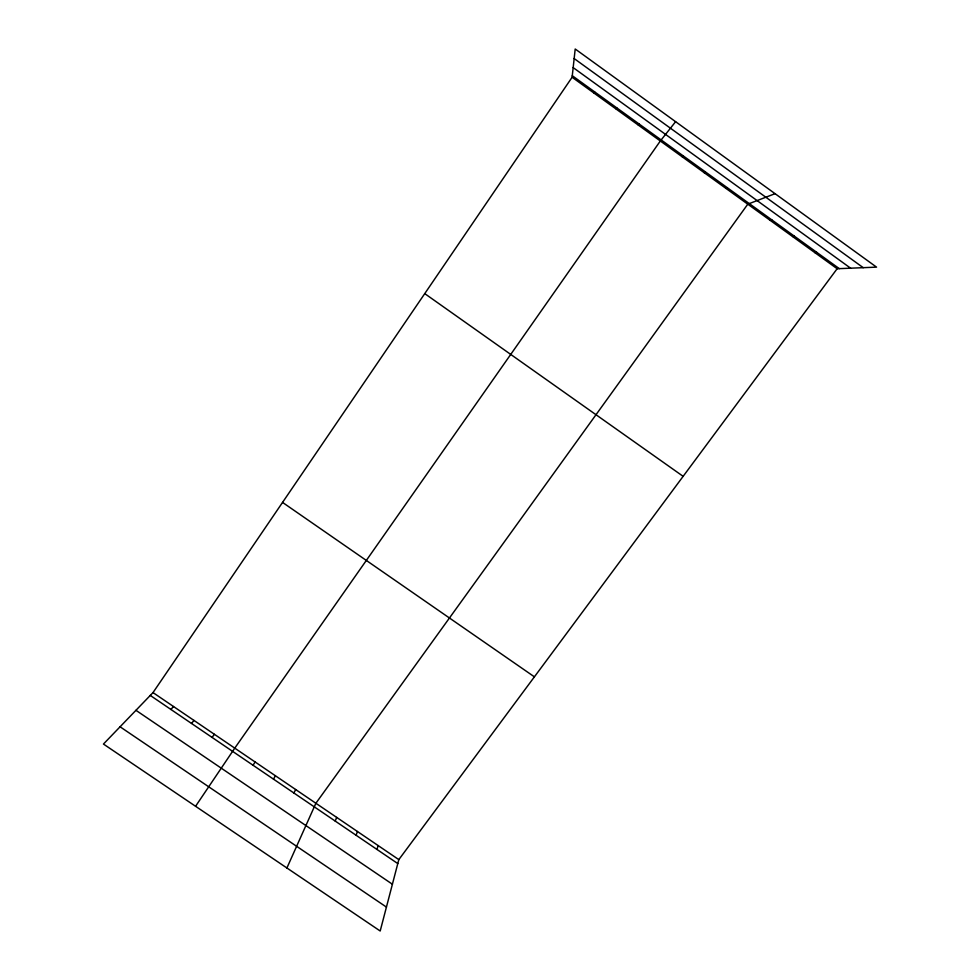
<?xml version="1.0" encoding="UTF-8"?>
<svg xmlns="http://www.w3.org/2000/svg" width="980" height="980" viewBox="0 0 980 980"><rect width="100%" height="100%" fill="white"/><g stroke="black" fill="none" stroke-linecap="round" stroke-linejoin="round"><path stroke-width="1.47" d="M572.112 77.261L575.199 49L876.549 267.136L837.141 268.728L572.112 77.261L153.015 692.591L103.451 744.053L380.191 931L398.823 859.619L837.141 268.728M594.235 93.247L594.578 91.826M376.969 849.44L378.145 845.581M356.12 835.266L357.43 831.493M616.31 109.197L616.812 107.898M335.221 821.069L336.679 817.394M286.907 867.986L315.879 803.269L747.789 204.183L775.058 193.673M293.914 793.016L295.654 789.525M273.506 779.149L275.392 775.756M638.335 125.109L639.009 123.933M253.073 765.27L255.094 761.962M195.571 806.283L234.759 748.144L660.324 140.985L675.612 121.679M212.072 737.413L214.375 734.289M191.504 723.448L193.967 720.423M170.912 709.459L173.509 706.519M682.264 156.837L683.256 155.906M704.142 172.651L705.318 171.831M725.996 188.43L727.319 187.731M770.207 220.365L771.86 219.912M792.563 236.523L794.388 236.192M814.882 252.644L816.867 252.436M120.075 726.793L386.438 907.088M153.015 692.591L398.823 859.619M150.271 695.433L397.782 863.576M135.951 710.316L392.404 884.23M282.546 502.409L534.406 676.837M424.757 293.62L683.146 476.341M574.158 58.555L863.233 267.675M573.165 67.608L850.616 268.189M572.283 75.717L839.309 268.643"/></g></svg>
